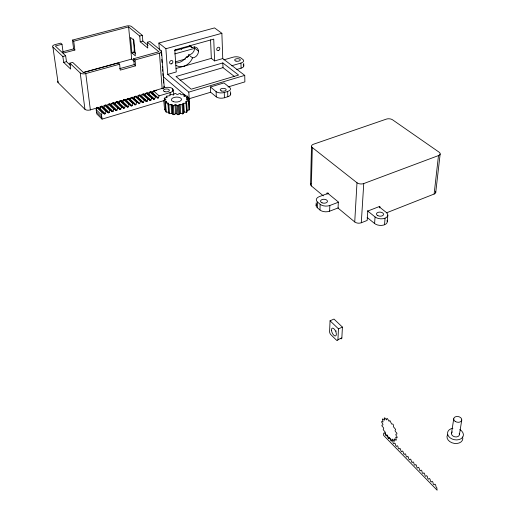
<?xml version="1.0" encoding="UTF-8"?>
<svg xmlns="http://www.w3.org/2000/svg" width="516" height="516" viewBox="0 0 516 516"><rect width="100%" height="100%" fill="white"/><g stroke="black" fill="none" stroke-linecap="round" stroke-linejoin="round"><path stroke-width="0.77" d="M310.567 184.547L311.509 146.241M323.319 195.854L311.348 185.915L312.315 147.57A4.586 2.419 1.4 0 1 313.502 144.228L386.342 119.119A4.431 2.238 3.5 0 1 392.541 119.796L439.084 152.168A4.663 2.445 5.1 0 1 438.49 155.58L434.117 194.048L386.6 212.785M316.127 205.594L316.205 202.756M338.348 207.851L329.621 211.186A6.908 3.96 1.9 0 1 319.965 209.986L317.34 207.761L317.514 202.066A6.914 3.928 1.8 0 1 319.262 196.641L328.698 193.126M319.965 209.986L320.152 204.284L317.514 202.066M327.073 194.274L327.131 192.758L338.335 201.982L338.057 208.103L354.731 221.945A4.689 2.722 3.2 0 0 361.29 222.764L367.186 220.442L367.811 211.031L379.886 206.329L379.763 207.89M329.621 211.186L329.84 205.478L338.606 202.156M330.059 320.791L329.595 331.595A2.399 1.071 66 0 0 330.898 334.716L336.445 340.121A2.412 1.084 65.8 0 0 337.928 339.689L341.85 337.928L342.418 327.105L333.987 319.069L330.059 320.791L338.47 328.86L337.928 339.689M354.731 221.945L356.988 182.754L312.315 147.57M361.29 222.764L363.748 183.561L438.49 155.58M387.019 220.48A7.076 4.102 4 0 1 383.388 225.124A7.076 4.102 4 0 1 374.59 223.518L375.067 216.946L367.424 210.773M384.53 224.757L385.059 218.184A7.114 4.089 3.9 0 0 386.355 212.502L379.26 206.864M387.29 221.732L387.826 215.166M435.736 192.449L440.148 154.02M451.5 433.401L453.732 418.76M459.427 434.614L461.762 419.979M164.352 100.459L102.058 119.125L96.776 113.926L96.169 109.715L96.911 107.567L97.879 107.283L104.38 114.03L105.354 113.739L106.103 111.585L107.076 111.295L108.257 112.875L109.224 112.591L109.979 110.437L110.946 110.147L112.12 111.727L113.081 111.437L113.836 109.289L114.804 109.005L115.965 110.579L116.926 110.295L117.687 108.147L118.641 107.863L119.802 109.437L120.757 109.153L121.518 107.012L122.473 106.728L123.621 108.302L124.575 108.018L125.336 105.877L126.291 105.593L127.426 107.167L128.374 106.889L129.142 104.748L130.09 104.464L131.219 106.038L132.167 105.761L132.935 103.626L133.876 103.342L134.999 104.916L135.94 104.632L136.708 102.503L137.656 102.22L138.765 103.793L139.707 103.516L140.475 101.381L141.416 101.104L142.519 102.678L143.454 102.4L144.228 100.272L145.164 99.994L146.26 101.562L147.195 101.284L147.969 99.162L148.898 98.885L149.988 100.452L150.917 100.175L151.691 98.053L152.62 97.782L153.704 99.349L154.626 99.072L155.406 96.956L156.329 96.679L157.406 98.246L158.328 97.969L159.102 95.853L170.074 92.603A5.973 2.877 -2.7 0 0 172.499 88.617A5.973 2.877 -2.7 0 0 164.43 87.739L153.516 90.945L152.749 93.048L151.827 93.319L150.756 91.751L149.834 92.022L149.066 94.131L148.144 94.402L147.06 92.835L146.138 93.112L145.377 95.221L150.917 100.175M97.879 107.283L99.072 108.857L100.033 108.573L100.781 106.431L101.742 106.148L107.076 111.295M101.742 106.148L102.923 107.721L103.89 107.438L104.632 105.296L105.593 105.019L110.946 110.147M102.058 119.125L101.465 114.9L102.22 112.74L103.194 112.449M105.593 105.019L106.767 106.593L107.728 106.309L108.47 104.174L109.431 103.89L114.804 109.005M109.431 103.89L110.598 105.464L111.553 105.18L112.301 103.045L113.256 102.768L118.641 107.863M114.41 104.342L115.358 104.058L116.113 101.929L117.061 101.646L122.473 106.728M118.209 103.219L119.157 102.942L119.912 100.814L120.86 100.536L126.291 105.593M120.86 100.536L121.995 102.104L122.943 101.826L123.698 99.698L124.64 99.42L130.09 104.464M133.876 103.342L128.413 98.317L127.471 98.595L126.717 100.717L132.167 105.761M128.413 98.317L129.535 99.885L130.471 99.607L131.232 97.485L132.167 97.214L137.656 102.22M132.167 97.214L133.283 98.782L134.218 98.504L134.979 96.389L135.908 96.111L141.416 101.104M137.017 97.679L137.946 97.408L138.707 95.292L139.643 95.015L145.164 99.994M140.739 96.582L141.668 96.311L142.429 94.196L143.358 93.925L148.898 98.885M166.404 97.724L166.294 96.24L170.016 95.647L169.945 94.512L170.867 94.234L172.789 94.821L173.744 94.634L174.563 93.544L175.601 93.454L176.865 94.37L177.865 94.376L179.458 93.493L180.465 93.596L180.884 94.705L184.722 94.641L184.238 95.776L184.896 96.124L187.237 96.002L187.747 96.434L187.876 98.653M186.695 110.327L189.004 110.043L189.295 109.527L188.766 100.633L187.024 99.904L187.095 99.401L189.069 98.717L188.946 98.208L186.74 97.879L186.418 97.421L187.747 96.434M189.004 110.043L188.766 100.633M164.327 100.71L164.469 97.988L167.255 97.253L166.294 96.24M164.159 98.492L165.875 99.22L165.784 99.717L163.785 100.407L163.888 100.917L166.1 101.252L166.404 101.71L165.036 102.716L165.533 103.155L167.906 103.032L168.564 103.394L168.042 104.555L168.867 104.851L171.944 104.49L172.576 113.417L172.983 114.571L174.002 114.681L175.614 113.759L176.627 113.765L177.904 114.72L178.955 114.623L179.774 113.488L179.194 104.555L183.045 104.69L182.948 103.523L186.702 102.91L185.702 101.884L186.153 101.42L188.475 101.136M178.955 114.623L178.362 105.683L179.194 104.555M179.774 113.488L180.742 113.294L182.683 113.901L183.612 113.617L183.515 112.443L184.276 112.088L186.586 112.256L187.237 111.824L186.702 102.91M171.944 104.49L172.357 105.632L173.376 105.741L175.001 104.825L176.02 104.832L177.304 105.78L178.362 105.683M338.47 328.86L342.418 327.105M227.82 96.718L227.646 91.448A5.921 2.864 -1.2 0 0 229.697 87.481L223.957 82.928L210.412 86.991L210.638 92.235L216.307 96.873A5.915 2.89 -1.3 0 0 224.421 97.756L227.82 96.718A5.902 2.877 -1.2 0 0 230.33 93.196M210.412 86.991L216.094 91.603A5.934 2.877 -1.3 0 0 224.241 92.487L227.646 91.448M187.353 97.169L189.185 98.724L210.638 92.235M227.982 86.991L244.881 81.883L244.745 75.381L222.764 58.566L221.874 33.295L214.553 27.916L158.876 43.047L159.418 50.162M158.876 43.047L165.881 48.717L167.732 74.407L188.798 92.119L244.745 75.381M236.76 69.46L241.082 68.189A5.637 2.632 -0.8 0 0 243.197 64.752M231.574 65.803L240.959 63.055A5.657 2.619 -0.7 0 0 242.843 59.437L240.882 57.973A5.644 2.606 -0.8 0 0 233.155 57.173L223.873 59.85M148.079 45.408L142.842 41.093L142.345 35.346L131.606 26.574A3.864 1.671 -3.1 0 0 126.439 26.058L72.466 40.08L73.717 41.222L74.872 50.033L63.216 53.122L61.984 44.273L60.753 43.125L55.006 44.621A4.031 1.761 -4.9 0 0 52.916 47.091L58.069 82.573L84.94 109.289A4.083 1.987 -5 0 0 90.358 109.895L119.699 101.278M121.241 100.82L145.951 93.564M147.492 93.112L156.754 90.384M180.142 80.174L223.002 67.648L234.316 76.426M222.835 62.926L175.995 76.51L191.204 89.197L238.598 75.065L222.835 62.926L223.002 67.648M167.732 74.407L176.259 71.95L174.801 49.91L213.727 39.126L214.611 60.914L222.764 58.566M176.02 68.48L183.361 66.377M183.877 66.229L211.334 58.373L214.611 60.914M188.63 56.347L186.36 56.986A12.01 9.739 -54.9 0 1 175.279 62.888M175.543 61.81L185.605 58.966M119.628 68.673L134.192 64.616L135.592 65.829L120.247 70.118L119.635 64.197L118.248 62.978L83.495 72.562L72.698 62.391L69.873 63.158L70.673 69.073L63.668 62.384L62.849 56.502L52.916 47.091M174.705 53.916L194.642 48.356M69.873 63.158L80.232 72.969A4.186 1.922 -4.6 0 0 85.779 73.569L119.635 64.197M147.299 42.254L158.883 51.761L133.644 58.727L135.05 59.933L159.444 53.187A4.005 1.812 -2.7 0 0 161.108 50.671L149.93 41.544L147.299 42.254L147.782 48.046L140.236 41.796L139.726 36.043L128.613 26.922L73.717 41.222M174.821 50.639L190.92 46.169M165.881 48.717L221.874 33.295M83.141 72.479L131.664 59.095L134.702 61.707M131.941 52.961L135.334 55.857L133.889 40.203L130.464 37.352L131.941 52.961L134.489 52.271L135.618 53.232M63.668 62.384L66.467 61.63L70.247 65.222M140.236 41.796L142.842 41.093M62.849 56.502L65.655 55.754L66.467 61.63M139.726 36.043L142.345 35.346M62.765 51.755L73.627 48.891L74.872 50.033M167.906 103.032L168.7 113.481L172.576 113.417M61.984 44.273L55.315 46.014L65.655 55.754M165.036 102.716L165.707 111.637L166.204 112.075L169.216 112.314M164.462 109.308L164.565 109.824L166.029 110.043M194.577 48.04L198.466 51.071A5.773 4.625 -55.3 0 1 192.539 57.889A12.081 9.752 -54.7 0 1 175.872 65.19M189.308 45.614L191.978 47.704A5.773 4.625 -55.3 0 1 198.466 51.045M194.306 46.646A5.747 4.625 -55.5 0 1 188.682 54.831L192.539 57.889M180.529 48.465L181.767 49.446M186.405 57.018L187.192 57.65A12.023 9.746 -54.8 0 0 188.682 54.831M367.108 217.417L374.59 223.518M163.488 76.916L186.128 96.131M153.516 90.945L159.102 95.853M152.749 93.048L158.328 97.969M150.756 91.751L156.329 96.679M151.827 93.319L153.504 94.796M149.834 92.022L155.406 96.956M149.066 94.131L154.626 99.072M147.06 92.835L152.62 97.782M148.144 94.402L150.924 96.879M152.588 98.362L153.704 99.349M146.138 93.112L151.691 98.053M145.557 96.486L149.988 100.452M142.429 94.196L147.969 99.162M141.668 96.311L147.195 101.284M143.5 99.072L146.26 101.562M138.707 95.292L144.228 100.272M137.946 97.408L143.454 102.4M140.868 101.181L142.519 102.678M134.979 96.389L140.475 101.381M134.218 98.504L139.707 103.516M131.232 97.485L136.708 102.503M130.471 99.607L135.94 104.632M129.535 99.885L132.27 102.4M133.908 103.909L134.999 104.916M127.471 98.595L132.935 103.626M128.497 103.516L131.219 106.038M123.698 99.698L129.142 104.748M122.943 101.826L128.374 106.889M121.995 102.104L125.253 105.141M126.343 106.154L127.426 107.167M119.912 100.814L125.336 105.877M119.157 102.942L124.575 108.018M119.835 104.748L123.621 108.302M116.113 101.929L121.518 107.012M115.358 104.058L120.757 109.153M117.642 107.399L119.802 109.437M112.301 103.045L117.687 108.147M111.553 105.18L116.926 110.295M110.598 105.464L112.204 106.999M114.894 109.56L115.965 110.579M108.47 104.174L113.836 109.289M107.728 106.309L113.081 111.437M107.838 107.618L112.12 111.727M104.632 105.296L109.979 110.437M103.89 107.438L109.224 112.591M102.923 107.721L108.257 112.875M100.781 106.431L106.103 111.585M100.033 108.573L105.354 113.739M99.072 108.857L104.38 114.03M96.911 107.567L102.22 112.74M96.169 109.715L101.465 114.9M96.556 112.14L101.846 117.338M389.49 437.794L391.27 441.18L392.05 440.412L392.695 441.064L393.192 443.141L393.837 443.799L394.624 443.038L395.275 443.695L395.772 445.779L396.417 446.437L397.217 445.676L397.862 446.34L398.358 448.423L399.01 449.088L399.816 448.327L400.468 448.997L400.964 451.087L401.616 451.752L402.428 450.997L403.086 451.668L403.583 453.757L404.234 454.428L405.06 453.68L405.718 454.351L406.215 456.447L406.872 457.124L407.698 456.376L408.362 457.047L408.859 459.15L409.523 459.827L410.355 459.085L411.02 459.762L411.516 461.872L412.181 462.549L413.026 461.807L413.697 462.491L414.193 464.6L414.858 465.284L415.709 464.548L416.386 465.232L416.876 467.348L417.554 468.038L418.412 467.303L419.089 467.993L419.579 470.108L420.256 470.798L421.12 470.07L421.804 470.76L422.294 472.882L422.978 473.578L423.849 472.85L424.533 473.553L425.029 475.675L425.713 476.378L426.59 475.649L427.28 476.352L427.77 478.48L428.461 479.183L429.351 478.461L430.041 479.171L430.531 481.299L431.228 482.008L432.118 481.293L432.814 482.002L433.311 484.137L434.008 484.847L434.911 484.137L435.607 484.847L436.097 486.988L436.8 487.704L437.123 490.2L383.53 435.317L383.646 433.388L384.414 432.614L386.174 435.968L386.948 435.201L387.58 435.846L388.077 437.916L388.716 438.568L389.574 437.665L391.167 440.296L391.786 440.632L392.05 439.148L392.605 439.297L393.921 441.193L394.43 441.154L394.127 439.174L394.534 438.961L395.991 440.316L396.314 439.909L395.688 437.181L397.062 437.781L397.139 437.058L395.914 435.02L395.869 434.22L396.952 433.962L396.772 433.04L395.327 431.453L395.05 430.531L395.669 429.447L393.347 426.68L393.411 424.952L392.837 424.068L391.631 424.036L389.89 420.521L389.103 421.333L387.497 418.689L386.877 418.373L386.619 419.901L384.755 417.883L384.259 417.947L384.568 419.94L384.168 420.166L382.737 418.85L382.433 419.276L383.065 421.985L381.73 421.43L381.666 422.146L382.866 424.146L382.917 424.939L381.879 425.21L382.059 426.119L383.459 427.661L383.736 428.577L383.149 429.635L385.4 432.35L385.349 434.04L385.91 434.911L387.084 434.962L388.8 438.432M113.256 102.768L114.023 103.819M117.061 101.646L117.829 102.697M124.64 99.42L125.394 100.472M139.643 95.015L140.371 96.06M143.358 93.925L144.087 94.97M72.466 40.08L73.627 48.891M80.232 72.969L84.94 109.289M85.779 73.569L90.358 109.895M128.613 26.922L131.664 59.095M133.257 39.01L134.489 52.271M135.05 59.933L135.592 65.829M133.876 51.032L134.025 52.606M133.644 58.727L134.192 64.616M164.236 87.036L161.572 51.484M163.785 100.407L164.565 109.824M159.444 53.187L162.159 88.797M166.1 101.252L166.21 102.736M165.533 103.155L166.204 112.075M161.108 50.671L161.463 55.406M161.76 59.353L161.998 62.513M162.295 66.461L162.411 68.041M162.534 69.621L162.65 71.202M162.83 73.569L163.004 75.936M163.301 79.883L163.54 83.044M168.867 104.851L169.519 113.784M171.035 104.29L171.673 113.223M170.074 92.603L170.235 94.854M173.208 89.9L173.57 95.144M172.492 88.61L172.647 90.855M173.376 105.741L174.002 114.681M172.357 105.632L172.983 114.571M176.02 104.832L176.627 113.765M175.001 104.825L175.614 113.759M177.304 105.78L177.904 114.72M182.116 104.974L182.683 113.901M180.161 104.367L180.742 113.294M183.902 94.351L184.038 96.563M183.722 103.168L184.276 112.088M182.948 103.523L183.612 113.617M186.153 101.42L186.244 102.91M186.515 107.36L186.605 108.844M186.037 103.335L186.586 112.256M184.722 94.641L184.812 96.118M188.798 92.119L189.185 98.724M189.069 98.717L189.591 107.599L189.12 101.168M188.946 98.208L189.037 99.685M186.74 97.879L186.869 100.098M210.547 39.861L211.334 58.373M216.094 91.603L216.307 96.873M224.241 92.487L224.421 97.756M230.613 91.687L230.684 94.015M240.959 63.055L241.082 68.189M243.726 63.436L243.778 65.99M175.866 49.226A2.793 1.264 -2.3 0 1 174.685 50.587M189.643 45.343A12.081 9.752 -54.7 0 1 191.978 47.704M58.069 82.573A3.941 1.825 -5.2 0 1 58.011 81.173M163.778 86.198A3.915 1.871 -2.9 0 1 163.043 88.455M311.348 185.915A4.463 2.483 1.5 0 1 310.909 183.554M363.748 183.561A4.825 2.657 3 0 1 356.988 182.754M435.53 191.423A4.534 2.503 5.4 0 1 434.117 194.048M385.039 218.191A7.114 4.089 3.9 0 1 375.067 216.946M329.84 205.478A6.94 3.947 1.9 0 1 320.152 204.284M317.34 207.761A6.889 3.941 1.8 0 1 316.63 204.014M459.827 429.589A8.03 5.773 11.5 0 1 461.001 438.761A8.03 5.773 11.5 0 1 448.688 436.433A8.03 5.773 11.5 0 1 452.893 428.28M462.613 437.02A8.004 5.773 11.6 0 1 454.286 443.399A8.004 5.773 11.6 0 1 447.578 434.711M459.221 433.421A4.018 2.883 11.5 0 1 454.77 436.82A4.018 2.883 11.5 0 1 452.377 431.879M336.174 331.253A4.212 1.909 65.9 0 1 336 330.853M341.85 337.928A2.412 1.09 65.7 0 1 340.876 338.735M183.96 66.3L183.451 66.448L183.96 66.3M173.582 101.716A5.076 2.483 -2.6 0 0 181.503 99.588A5.076 2.483 -2.6 0 0 174.247 97.408A5.076 2.483 -2.6 0 0 173.582 101.716M235.993 61.101A2.825 1.309 -0.8 0 0 240.308 59.991A2.825 1.309 -0.8 0 0 236.147 58.837A2.825 1.309 -0.8 0 0 235.993 61.101M171.615 63.803A1.851 1.503 -53.6 0 0 172.441 60.811A1.851 1.503 -53.6 0 0 169.68 62.049A1.851 1.503 -53.6 0 0 171.615 63.803M218.745 50.413A1.819 1.432 -56.4 0 0 219.345 47.453A1.819 1.432 -56.4 0 0 216.759 48.93A1.819 1.432 -56.4 0 0 218.745 50.413M221.603 91.003A2.967 1.438 -1.2 0 0 226.156 89.778A2.967 1.438 -1.2 0 0 221.828 88.513A2.967 1.438 -1.2 0 0 221.603 91.003M164.914 91.732A2.986 1.438 -2.8 0 0 169.351 90.287A2.986 1.438 -2.8 0 0 164.83 89.242A2.986 1.438 -2.8 0 0 164.914 91.732M377.847 215.669A3.554 2.038 3.9 0 0 383.53 214.579A3.554 2.038 3.9 0 0 378.654 212.199A3.554 2.038 3.9 0 0 377.847 215.669M322.061 202.827A3.464 1.967 1.8 0 0 327.454 201.446A3.464 1.967 1.8 0 0 322.481 199.434A3.464 1.967 1.8 0 0 322.061 202.827M455.151 421.353A4.064 2.877 11.2 0 0 461.71 420.269A4.064 2.877 11.2 0 0 456.376 416.515A4.064 2.877 11.2 0 0 455.151 421.353M331.524 330.562A4.225 1.896 65.9 0 0 335.529 335.935A4.225 1.896 65.9 0 0 334.697 329.621A4.225 1.896 65.9 0 0 331.524 330.562"/></g></svg>
